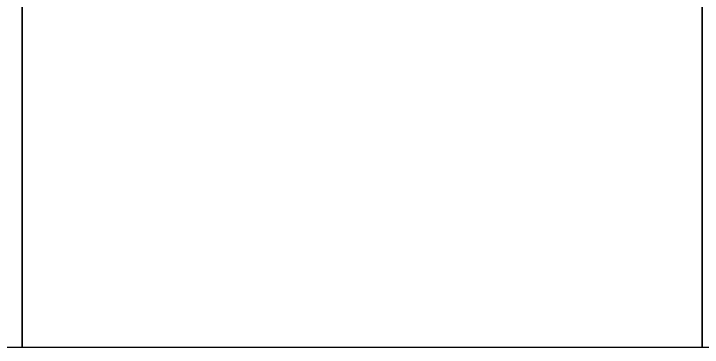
# Model space of a CAD drawing. Extents: x -770 to 754, y -86 to 233.
# Drawn here: x 140.9 to 449.5, y -86.3 to 63.1 of the extents above; entities that cross this region are included whole.
import ezdxf

# ---------------------------------------------------------------- set-up
doc = ezdxf.new("R2010")
doc.units = 0
doc.layers.add('2D_ACR_PLOT$NOPRINT', color=200, linetype='CONTINUOUS')

msp = doc.modelspace()

# ---------------------------------------------------------------- linework, layer by layer
at = {"layer": '2D_ACR_PLOT$NOPRINT'}
for p, q in [((144.68, -86.29), (144.68, 218.51)), ((144.68, 218.51), (144.68, -86.29)), ((449.48, -86.29), (449.48, 218.51)), ((449.48, 218.51), (449.48, -86.29)), ((-160.12, -86.29), (144.68, -86.29)), ((144.68, -86.29), (449.48, -86.29)), ((449.48, -86.29), (754.28, -86.29))]:
    msp.add_line(p, q, dxfattribs=at)

doc.saveas('drawing.dxf')
